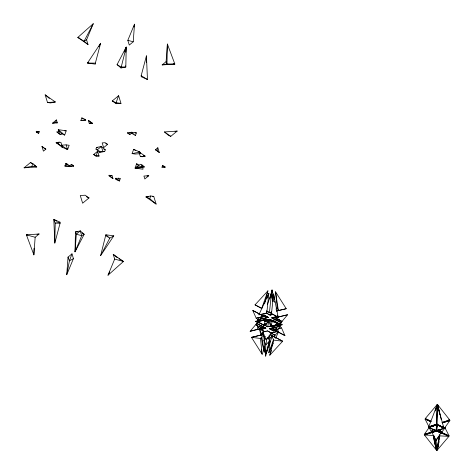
<?xml version="1.0" encoding="UTF-8"?>
<svg xmlns="http://www.w3.org/2000/svg" width="474" height="474" viewBox="0 0 474 474"><rect width="100%" height="100%" fill="white"/><g stroke="black" fill="none" stroke-linecap="round" stroke-linejoin="round"><path stroke-width="0.71" d="M267.94 337.417L269.528 341.019L265.665 356.128L265.76 344.977L267.034 338.24M272.023 292.719L272.052 289.934L269.765 298.863M33.885 254.87L35.153 237.249L39.099 233.996L26.402 234.849L33.885 254.87L34.015 248.222M54.818 243.073L55.221 223.147L53.811 219.409L60.038 222.199L60.085 223.207L54.818 243.073L53.811 219.409L56.951 221.311M81.972 232.947L84.188 234.292L81.718 235.679L75.04 251.818L75.443 231.887L80.26 230.945L84.188 234.292L75.04 251.818L76.314 234.197L75.443 231.887L77.529 231.91M124.271 51.802L126.214 47.098L125.817 67.024L121 67.972L117.066 64.624L126.214 47.098L125.847 52.235M146.306 62.479L146.442 55.837L141.169 75.71L141.222 76.711L147.45 79.502L146.442 55.837M167.375 44.046L166.972 63.972L162.155 64.92L166.101 61.661L167.375 44.046L174.853 64.067L162.155 64.92M436.471 424.402L437.081 405.051L428.686 426.997L436.862 424.129L428.686 426.997M438.355 409.216L437.348 404.956L436.738 424.313L437.123 424.04M436.945 424.431L437.555 405.074L443.806 427.868L436.945 424.431L437.336 424.159M434.854 443.463L436.607 449.873L436.678 447.723M433.627 436.501L436.821 449.992L436.886 447.841M437.129 448.463L437.081 449.897L438.634 444.387M66.757 274.73L68.025 257.109L71.971 253.857L73.434 258.597L66.757 274.73L69.435 260.848L71.971 253.857M133.23 41.801L134.503 24.186L127.826 40.32L129.284 45.06L133.23 41.801L127.826 40.32M266.785 313.041L268.859 293.288L258.893 314.795L267.105 313.196L258.893 314.795M261.215 337.352L264.142 352.188L264.759 346.34M272.805 301.411L271.513 292.796L269.439 312.55L271.715 312.176M270.63 334.768L272.396 335.711L266.198 353.266L266.352 351.803M271.495 313.622L273.569 293.874L278.167 317.189L271.495 313.622L278.167 317.189L277.403 315.198M273.385 342.998L268.859 352.774L270.085 341.067M270.701 335.219L270.85 333.755M429.373 427.198L424.254 434.403L431.417 432.247L431.589 430.795M439.517 429.675L431.731 432.217L431.903 430.765M436.039 430.67L436.726 424.799L428.549 427.666L436.039 430.67L433.568 429.254M437.692 426.096L437.081 424.9L436.394 430.771L434.54 429.711M436.738 430.712L437.425 424.84L444.523 428.111L436.738 430.712L444.588 428.04L443.35 427.329M436.062 439.256L436.785 450.3L439.439 435.991L435.89 440.719L434.101 436.305M441.43 431.316L441.258 432.768L436.874 430.748M441.768 431.381L441.596 432.833L449.085 435.837L445.145 428.111L439.996 429.758L441.501 432.709L441.673 431.257M436.714 406.212L436.975 404.784L425.267 418.572L430.878 421.386M437.117 406.076L437.384 404.648L438.361 409.524M434.024 436.056L436.821 449.992L439.475 435.683M442.041 432.94L448.902 436.376L437.194 450.164L439.848 435.861L439.238 434.664M258.271 322.776L258.656 320.708L255.522 321.319L258.271 322.776L255.522 321.319M256.967 325.3L255.717 324.637L250.142 331.29L257.512 329.282L258.14 325.934M259.521 317.302L257.37 319.873L260.185 319.109L260.564 317.1M262.081 328.743L260.724 329.075L261.352 325.727L265.801 328.085L263.621 328.506M262.643 318.635L263.277 315.287L267.526 317.55L262.643 318.635L267.526 317.55M264.332 324.447L264.859 325.65L257.062 321.556L265.28 319.956L264.255 325.371L261.832 324.074M265.748 323.89L265.493 325.241L264.243 324.577L265.493 325.241L264.699 323.44M266.264 321.182L266.518 319.826L264.634 320.193M268.722 321.331L267.697 326.746L270.838 326.136L268.722 321.331L265.274 325.448L267.697 326.746L270.838 326.136M270.488 312.325L269.979 315.02L273.018 314.523M271.199 326.236L272.218 320.821L279.091 324.477L271.199 326.236L278.564 324.222L279.091 324.477M276.36 320.335L276.994 316.988L271.916 317.977L276.36 320.335L271.916 317.977M269.256 328.654L273.705 331.012L272.396 328.044L269.256 328.654L275.068 327.427L274.434 330.775L272.615 329.803M276.899 330.301L280.341 326.189L275.59 327.333L276.899 330.301L277.148 328.962M280.407 320.46L281.467 322.865L278.718 321.408L279.097 319.399M277.74 331.788L278.374 328.441L281.509 327.83L284.933 335.604L274.375 329.987L284.933 335.604M279.056 325.354L279.447 323.286L282.19 324.743L279.056 325.354L282.19 324.743M133.964 26.959L134.503 24.186M264.575 303.899L267.917 290.852L255.048 304.841L261.719 308.408L267.917 290.852M270.281 297.607L271.513 292.796L272.129 298.543M266.198 353.266L270.067 338.158L272.396 335.711L269.854 334.366M269.795 355.21L273.664 340.101L271.543 335.296L282.664 341.215L269.795 355.21L271.466 350.482M95.357 63.131L100.63 43.264L87.483 63.042L95.41 64.138L95.357 63.131L87.483 63.042L88.626 62.396M126.214 47.098L121 67.972M75.04 251.818L75.419 250.396M100.63 255.652L105.844 234.778L113.778 235.868L100.63 255.652L109.778 238.12L113.778 235.868M435.233 410.988L436.975 404.784M435.724 409.874L437.081 405.051M436.572 407.717L437.348 404.956M436.821 449.992L439.149 441.721M437.194 450.164L438.16 446.721M266.951 298.685L268.859 293.288M267.46 304.272L271.513 292.796M268.859 352.774L273.622 339.271M274.339 337.245L275.05 335.225L278.351 331.759M38.69 133.366L39.289 131.713L36.261 131.292L36.314 132.299L38.69 133.366L36.261 131.292M24.085 167.826L31.882 166.297L32.854 163.625L30.472 162.558L24.085 167.826L36.782 166.972L32.854 163.625M52.49 123.187L55.464 122.6L56.436 119.934L57.336 122.861L52.49 123.187L56.436 119.934M62.39 147.147L58.462 143.8L59.06 142.153L60.933 142.413L62.39 147.147L56.08 142.739L59.06 142.153M64.648 135.108L66.218 130.788L58.284 129.692L58.367 131.316L62.272 134.041L64.648 135.108L58.284 129.692M80.858 120.574L81.83 117.902L85.681 119.626L85.729 120.627L80.858 120.574L85.681 119.626M67.308 164.022L64.867 166.036L69.719 165.71L65.839 163.364L64.867 166.036L69.767 166.712M95.955 149.079L96.554 147.432L101.371 146.484L105.305 149.831L104.707 151.484L99.884 152.427L95.955 149.079L99.836 151.425L104.707 151.484M97.614 151.277L96.08 156.219L99.078 156.017L97.614 151.277L93.668 154.536L96.08 156.219M118.618 95.707L116.083 102.698L116.136 103.699L120.983 103.373L118.618 95.707L112.237 100.974L116.136 103.699M135.422 135.546L136.388 132.874L131.488 132.199L131.541 133.2L135.422 135.546L131.488 132.199M132.086 153.617L133.656 149.298L139.883 152.089L139.966 153.712L135.114 154.038L132.086 153.617L139.883 152.089M136.613 163.803L135.043 168.128L142.97 169.218L142.887 167.6L135.043 168.128L138.989 164.869L136.613 163.803L137.673 164.709M136.512 167.494L141.335 166.552L141.933 164.899L140.464 164.241L136.512 167.494L144.363 166.967L141.933 164.899M159.3 152.504L156.864 150.436L157.836 147.764L159.3 152.504L155.395 149.778L157.836 147.764M156.112 204.063L149.748 198.647L150.72 195.981L153.748 196.396L156.112 204.063L145.903 196.923L150.72 195.981M161.966 167.198L162.564 165.55L164.946 166.617L164.993 167.618L161.966 167.198L164.946 166.617M86.576 39.834L93.254 23.7L77.825 37.434L88.034 44.574L86.576 39.834L84.105 41.226L77.825 37.434L79.17 37.801M108.007 275.21L114.684 259.077L113.227 254.337L123.436 261.476L108.007 275.21L109.701 271.969M275.501 338.436L278.522 331.919M93.254 23.7L84.105 41.226L88.034 44.574M98.936 46.511L100.63 43.264M439.179 430.001L431.767 432.27L433.686 429.468L436.193 430.937L438.936 429.865M436.323 425.871L437.117 424.757L437.721 425.954M436.293 426.013L437.081 424.9M438.711 431.725L440.998 433.035L435.879 440.239L431.944 432.513L436.998 430.742M442.752 422.701L449.915 420.545L444.796 427.749L443.504 427.151M441.501 432.709L444.665 428.259M266.518 312.366L267.449 311.252M260.493 325.46L258.366 328.002L256.244 323.197L260.493 325.46L256.244 323.197M275.945 309.137L277.243 307.596L275.542 291.8L286.243 308.71L276.561 311.045M260.724 329.075L262.851 326.527L265.801 328.085M261.061 329.442L263.194 326.9L265.819 328.298L261.061 329.442L265.819 328.298M272.052 321.751L269.108 320.199L265.659 324.311L264.16 323.505L266.068 324.518M271.578 321.645L272.437 320.614L269.813 319.221L266.874 319.926L267.407 321.129M260.475 338.466L263.917 334.354L251.469 337.352L262.169 354.262L260.475 338.466L251.469 337.352L263.917 334.354M278.718 321.408L277.219 320.602L278.499 319.073M279.482 324.909L272.485 326.598L273.35 325.567M264.735 339.621L264.504 337.47L265.363 336.439M265.665 356.128L263.965 340.332L265.689 338.276M271.655 333.145L266.08 339.799L262.655 332.025L267.407 330.882L271.655 333.145L267.407 330.882M281.994 321.425L287.57 314.772L275.121 317.77L281.994 321.425L275.121 317.77L287.57 314.772M269.528 341.019L265.76 344.977L263.965 340.332M59.748 131.754L56.898 131.944L59.327 134.012L60.796 134.669L62.485 133.277M45.86 149.132L43.418 151.147L41.961 146.407L45.86 149.132L44.39 148.475M68.819 166.493L71.254 164.478L73.636 165.544L73.666 166.167L68.819 166.493L73.636 165.544M97.425 149.737L101.371 146.484L102.834 151.224M107.592 144.38L103.64 147.633L102.183 142.893L105.181 142.692L107.592 144.38L105.809 143.581M132.442 132.424L127.595 132.75L127.625 133.366L130 134.432L131.956 132.827M89.023 197.936L82.636 203.204L80.272 195.537L85.124 195.211L89.023 197.936L86.458 196.787M170.782 136.352L177.169 131.085L164.472 131.938L168.406 135.286L170.782 136.352L164.472 131.938M148.771 175.724L144.825 178.976L143.924 176.05L148.771 175.724L146.981 176.073M436.56 430.961L439.682 429.865L441.187 432.815L436.56 430.961L448.902 436.376L439.848 435.861M444.049 427.335L445.193 427.797L444.808 428.063L443.569 427.358M73.434 258.597L69.435 260.848L68.025 257.109M429.023 426.837L436.572 424.408L429.023 426.837L425.083 419.111L431.21 421.57M435.736 424.645L429.503 426.689M435.559 424.894L429.645 426.837M434.243 425.403L429.171 427.151L436.72 424.722L430.262 426.701M435.902 424.834L434.652 425.273L436.382 424.716M433.331 425.865L434.617 425.415M428.549 427.666L436.726 424.799M431.417 432.247L435.837 430.694M443.569 427.998L445.613 427.281L443.617 428.158M431.731 432.217L436.151 430.67M443.747 428.235L445.193 427.797M441.946 422.577L449.731 419.976L437.745 404.826L438.58 409.009M432.406 432.122L436.536 430.748M432.62 432.241L436.056 431.097M444.185 428.383L445.483 427.945L443.895 428.549L437.425 424.84M442.272 422.381L449.731 419.976L448.339 419.899M442.449 422.944L449.915 420.545M424.254 434.403L435.79 430.694M436.667 430.463L438.971 429.717M443.623 428.235L444.997 427.797M431.767 432.27L436.436 430.771L435.316 430.22M436.649 431.038L424.431 434.972L436.424 450.122L433.485 435.493L424.431 434.972L436.412 431.097M432.223 425.806L436.133 424.627M432.484 425.806L436.909 424.473M432.691 426.09L437.117 424.757M438.077 430.036L439.345 429.651M276.395 310.997L286.243 308.71M255.842 321.479L258.656 320.708M272.094 317.858L276.65 316.62L271.898 317.764L274.523 319.162L271.898 317.764M265.173 320.193L266.518 319.826M272.283 321.882L269.108 320.199L264.551 321.437L269.428 320.353M276.911 324.838L279.725 324.068L277.302 322.77M272.485 326.598L279.553 324.862M275.068 327.427L270.192 328.512M280.341 326.189L275.59 327.333M274.47 329.507L276.419 328.974M263.289 332.991L261.34 333.524L261.66 335.675M259.319 313.924L252.778 310.458L256.203 318.232L263.894 316.377L259.971 314.274M257.37 319.873L262.122 318.729L261.34 316.946M268.456 317.408L265.316 318.018L268.456 317.408L264.006 315.05L264.533 316.241M272.236 318.137L276.994 316.988M257.062 321.556L257.583 321.81L265.28 319.956M270.05 325.283L271.223 324.998L269.108 320.199M250.142 331.29L261.204 328.624M274.517 329.519L276.615 329.009M278.712 328.506L281.509 327.83M271.531 312.088L269.439 312.55L266.495 310.98M263.425 333.056L261.34 333.524L259.545 328.873L264.397 331.462M277.385 331.587L270.607 332.866L277.45 331.533M36.314 132.299L39.289 131.713M129.686 132.963L131.754 132.554M175.042 131.499L177.169 131.085M60.038 222.199L55.221 223.147L60.085 223.207M37.037 234.399L39.099 233.996M273.605 314.315L269.979 315.02L266.619 313.219M256.203 318.232L263.894 316.377L252.778 310.458M260.185 319.109L262.122 318.729M266.874 319.926L270.014 319.316M276.265 324.963L274.967 325.217L279.725 324.068L272.852 320.412L273.646 322.213M272.432 326.1L273.8 325.834M277.225 325.17L278.594 324.903M257.512 329.282L261.138 328.577M262.655 332.025L266.281 331.32M47.507 102.514L55.357 101.987L45.149 94.847L47.507 102.514L50.54 102.935L55.357 101.987L54.072 101.412M89.207 123.234L92.199 123.033L92.234 123.655L89.207 123.234L88.3 120.307L92.199 123.033M64.79 130.883L66.218 130.788M135.007 132.969L136.388 132.874M58.16 142.597L56.08 142.739L58.462 143.8M66.141 144.878L61.294 145.204L67.604 149.612L69.168 145.293L66.141 144.878L67.604 149.612L61.377 146.822L61.318 145.743M139.285 153.114L140.328 156.503L145.174 156.177L138.864 151.763L140.553 153.197M110.857 175.759L112.054 175.676L112.954 178.603L109.056 175.878L109.026 175.262L112.054 175.676M115.526 178.283L120.396 178.343L119.43 181.009L115.579 179.285L115.526 178.283L119.43 181.009L118.524 178.082M148.753 196.734L145.903 196.923L149.748 198.647M152.32 196.491L153.748 196.396M27.836 234.861L26.402 234.849L35.153 237.249M267.982 337.897L270.067 338.158L269.007 335.758M273.664 340.101L282.664 341.215L271.543 335.296M120.983 103.373L116.083 102.698L112.237 100.974M55.464 122.6L57.336 122.861M96.554 147.432L97.804 147.604M140.328 156.503L142.2 156.758L145.174 156.177L143.391 155.377M99.078 156.017L96.044 155.602L93.668 154.536M141.335 166.552L144.363 166.967L142.135 165.408M31.882 166.297L36.782 166.972L33.915 164.97M173.508 63.694L174.853 64.067L166.972 63.972L166.101 61.661M114.684 259.077L123.436 261.476L119.039 258.822M155.395 149.778L156.864 150.436M103.836 149.174L105.305 149.831M425.267 418.572L430.374 420.924M437.49 424.763L444.588 428.04M425.083 419.111L430.825 421.759M442.064 432.596L449.085 435.837M429.681 427.649L433.443 429.379L431.488 432.134L429.361 427.957M436.613 431.008L440.998 433.035M280.128 324.252L280.649 324.506M266.589 311.021L269.765 312.71M272.852 320.412L279.34 323.807M258.78 326.272L261.316 327.617M270.607 332.866L275.05 335.225L271.519 333.335M255.048 304.841L261.844 308.461M266.056 312.917L270.304 315.18M277.219 320.602L281.467 322.865M264.006 315.05L268.254 317.313M269.813 319.221L272.437 320.614M265.274 325.448L267.899 326.841M257.583 321.81L264.859 325.65M269.457 328.749L273.705 331.012M259.468 326.627L261.34 327.629M279.447 323.286L281.87 324.583M273.457 320.691L275.88 321.988M263.277 315.287L267.2 317.396M272.218 320.821L278.564 324.222M257.986 321.988L260.416 323.292M273.314 330.171L274.434 330.775L273.131 327.801M261.352 325.727L262.851 326.527M263.194 326.9L265.618 328.204M255.717 324.637L257.536 325.608M264.622 331.599L259.545 328.873L260.801 335.231M438.509 424.834L443.806 427.868L443.036 425.978M438.971 431.459L441.258 432.768L439.754 429.817M141.169 75.71L147.45 79.502M117.066 64.624L120.947 66.964L125.817 67.024L125.379 65.868M105.898 235.779L109.778 238.12L105.844 234.778M127.595 132.75L130 134.432M133.656 149.298L135.374 150.501M81.83 117.902L82.944 118.678M56.898 131.944L60.796 134.669M71.254 164.478L73.666 166.167M30.472 162.558L31.622 163.364M162.564 165.55L164.993 167.618M88.3 120.307L92.234 123.655M45.149 94.847L49.385 98.456M109.026 175.262L112.954 178.603M65.839 163.364L66.958 164.324M41.961 146.407L43.904 148.06M113.227 254.337L117.155 257.684M277.243 307.596L278.351 310.47L275.542 291.8M264.504 337.47L263.396 334.597L264.255 340.338M437.745 404.826L441.276 419.739M437.555 405.074L439.742 414.306M433.414 436.382L436.607 449.873M433.906 439.469L436.424 450.122M433.846 435.671L436.785 450.3M273.569 293.874L274.434 299.615M274.647 301.049L274.867 302.489M261.879 337.115L264.142 352.188M261.411 349.237L262.169 354.262M272.052 289.934L273.285 301.423M272.283 299.977L272.437 301.411M437.384 404.648L437.52 406.123M99.836 151.425L99.884 152.427M80.26 230.945L76.314 234.197L81.718 235.679L80.26 230.945M429.361 426.884L428.976 427.151L432.098 426.055L429.361 426.884M265.227 319.464L257.536 321.319L265.227 319.464"/></g></svg>
